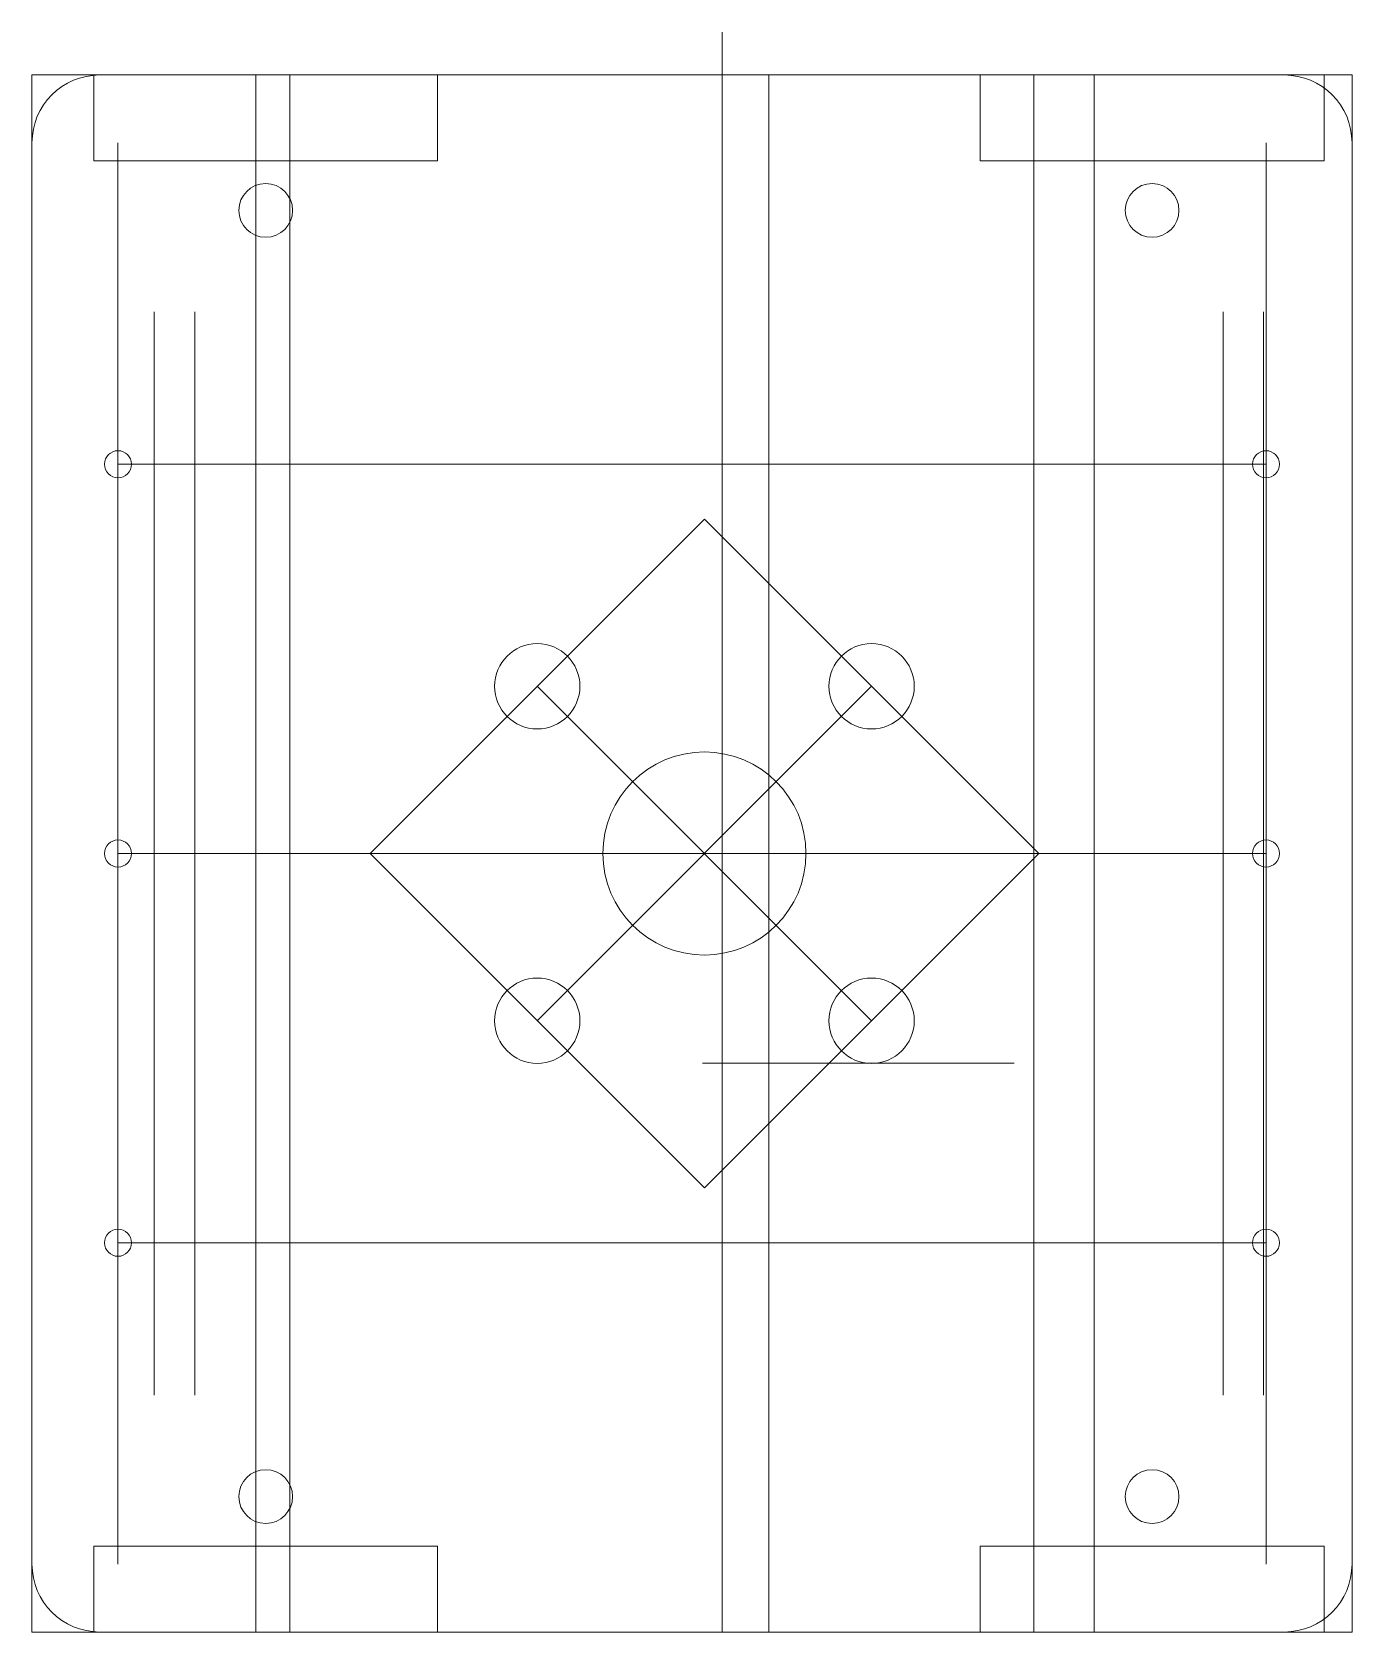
# Model space of a CAD drawing. Header units: millimetres. Extents: x -100 to 95, y -115 to 121.
import ezdxf

# ---------------------------------------------------------------- set-up
doc = ezdxf.new("R2010")
doc.units = ezdxf.units.MM
doc.layers.get('0').update_dxf_attribs({"linetype": 'CONTINUOUS', "lineweight": 0})
doc.layers.add('Vertical Base', color=1, linetype='CONTINUOUS', lineweight=0)
doc.layers.add('Vertical Base Drawings', color=7, linetype='CONTINUOUS', lineweight=0)

msp = doc.modelspace()

# ---------------------------------------------------------------- linework, layer by layer
for p, q in [((-90.88, 102.3), (-90.88, 115)), ((-90.88, 115), (-40.08, 115)), ((-40.08, 102.3), (-40.08, 115)), ((40.07, 102.3), (40.07, 115)), ((40.07, 115), (90.88, 115)), ((90.88, 102.3), (90.88, 115)), ((-90.88, 102.3), (-40.08, 102.3)), ((40.07, 102.3), (90.88, 102.3)), ((-90.88, -115), (-90.88, -102.3)), ((-90.88, -102.3), (-40.08, -102.3)), ((-40.08, -115), (-40.08, -102.3)), ((40.07, -115), (40.07, -102.3)), ((40.07, -102.3), (90.88, -102.3)), ((90.88, -115), (90.88, -102.3)), ((-90.88, -115), (-40.08, -115)), ((40.07, -115), (90.88, -115))]:
    msp.add_line(p, q)
at = {"layer": 'Vertical Base'}
for p, q in [((-90, 115), (85, 115)), ((-100, 105), (-100, -105)), ((95, 105), (95, -105)), ((-90, -115), (85, -115))]:
    msp.add_line(p, q, dxfattribs=at)
for centre, radius in [((-65.48, 95), 3.97), ((65.47, 95), 3.97), ((-87.3, 57.5), 2), ((82.3, 57.5), 2), ((-25.36, 24.7), 6.3), ((24.03, 24.7), 6.3), ((-0.66, 0), 15), ((-87.3, 0), 2), ((82.3, 0), 2), ((-25.36, -24.7), 6.3), ((24.03, -24.7), 6.3), ((-87.3, -57.5), 2), ((82.3, -57.5), 2), ((-65.48, -95), 3.97), ((65.47, -95), 3.97)]:
    msp.add_circle(centre, radius, dxfattribs=at)
for centre, start, end in [((-90, 105), 90, 180), ((85, 105), 0, 90), ((-90, -105), 180, 270), ((85, -105), 270, 0)]:
    msp.add_arc(centre, 10, start, end, dxfattribs=at)
at = {"layer": 'Vertical Base Drawings'}
for p, q in [((1.98, 121.35), (1.98, -115)), ((-100, 115), (-100, -115)), ((-61.9, 115), (-100, 115)), ((-66.95, 115), (-66.95, -115)), ((-61.9, 115), (-61.9, -115)), ((8.86, 115), (8.86, -115)), ((8.86, 115), (8.86, -115)), ((48.02, 115), (48.02, -115)), ((56.9, 115), (56.9, -115)), ((56.9, 115), (95, 115)), ((95, 115), (95, -115)), ((-87.3, 105), (-87.3, -105)), ((82.3, 105), (82.3, -105)), ((-81.95, 80), (-81.95, -80)), ((-75.95, 80), (-75.95, -80)), ((75.95, 80), (75.95, -80)), ((81.95, 80), (81.95, -80)), ((-87.3, 57.5), (82.3, 57.5)), ((-0.66, 49.39), (-50.05, 0)), ((-0.66, 49.39), (48.73, 0)), ((-25.36, 24.7), (24.03, -24.7)), ((24.03, 24.7), (-25.36, -24.7)), ((-87.3, 0), (82.3, 0)), ((-87.3, 0), (82.3, 0)), ((-50.05, 0), (-0.66, -49.39)), ((48.73, 0), (-0.66, -49.39)), ((-0.94, -30.99), (45.1, -30.99)), ((-87.3, -57.5), (82.3, -57.5)), ((-61.9, -115), (-100, -115)), ((95, -115), (56.9, -115))]:
    msp.add_line(p, q, dxfattribs=at)

doc.saveas('drawing.dxf')
